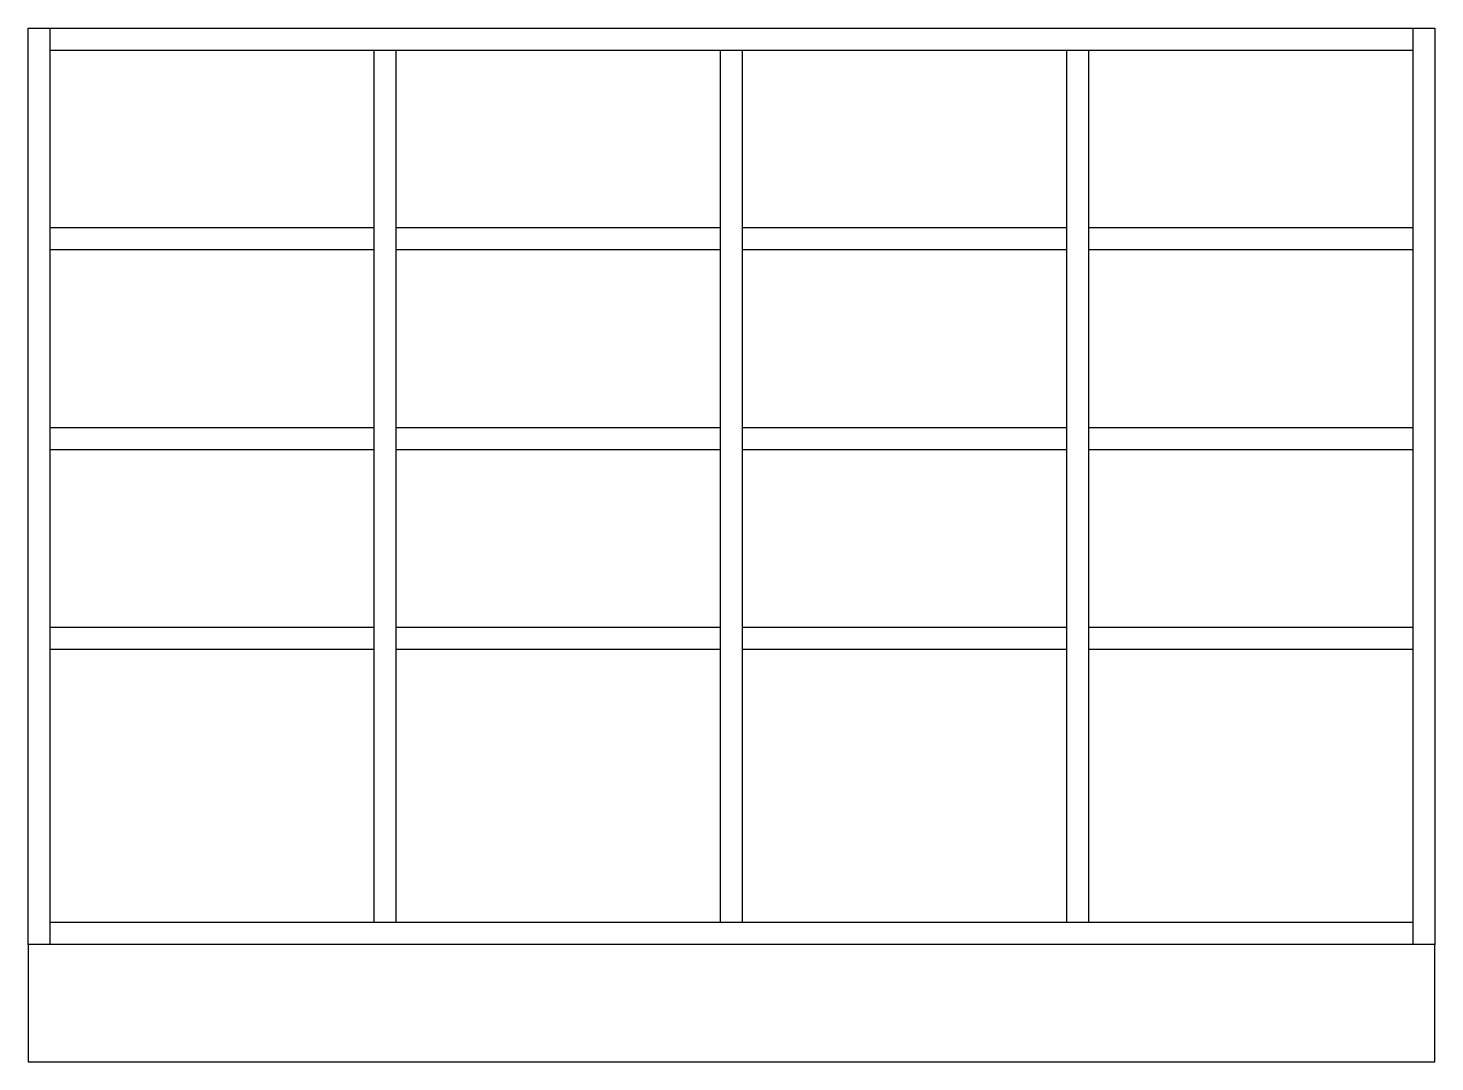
# Model space of a CAD drawing. Extents: x 0 to 48, y 0 to 35.2.
import ezdxf

# ---------------------------------------------------------------- set-up
doc = ezdxf.new("R2010")
doc.units = 0
doc.header["$LTSCALE"] = 3
doc.layers.get('0').update_dxf_attribs({"linetype": 'CONTINUOUS'})

msp = doc.modelspace()

# ---------------------------------------------------------------- linework, layer by layer
at = {"color": 0}
for p, q in [((0, 4), (0, 35.25)), ((0, 35.25), (48, 35.25)), ((0.75, 4), (0.75, 35.25)), ((47.25, 35.25), (47.25, 4)), ((48, 35.25), (48, 4)), ((0.75, 34.5), (47.25, 34.5)), ((11.8125, 4.75), (11.8125, 34.5)), ((12.5625, 4.75), (12.5625, 34.5)), ((23.625, 4.75), (23.625, 34.5)), ((24.375, 4.75), (24.375, 34.5)), ((35.4375, 4.75), (35.4375, 34.5)), ((36.1875, 4.75), (36.1875, 34.5)), ((11.8125, 28.4375), (0.75, 28.4375)), ((23.625, 28.4375), (12.5625, 28.4375)), ((35.4375, 28.4375), (24.375, 28.4375)), ((47.25, 28.4375), (36.1875, 28.4375)), ((11.8125, 27.6875), (0.75, 27.6875)), ((23.625, 27.6875), (12.5625, 27.6875)), ((35.4375, 27.6875), (24.375, 27.6875)), ((47.25, 27.6875), (36.1875, 27.6875)), ((11.8125, 21.625), (0.75, 21.625)), ((23.625, 21.625), (12.5625, 21.625)), ((35.4375, 21.625), (24.375, 21.625)), ((47.25, 21.625), (36.1875, 21.625)), ((11.8125, 20.875), (0.75, 20.875)), ((23.625, 20.875), (12.5625, 20.875)), ((35.4375, 20.875), (24.375, 20.875)), ((47.25, 20.875), (36.1875, 20.875)), ((11.8125, 14.8125), (0.75, 14.8125)), ((23.625, 14.8125), (12.5625, 14.8125)), ((35.4375, 14.8125), (24.375, 14.8125)), ((47.25, 14.8125), (36.1875, 14.8125)), ((11.8125, 14.0625), (0.75, 14.0625)), ((23.625, 14.0625), (12.5625, 14.0625)), ((35.4375, 14.0625), (24.375, 14.0625)), ((47.25, 14.0625), (36.1875, 14.0625)), ((47.25, 4.75), (0.75, 4.75)), ((48, 4), (0, 4)), ((0, 4), (0, 0)), ((48, 0), (48, 4)), ((0, 0), (48, 0))]:
    msp.add_line(p, q, dxfattribs=at)

doc.saveas('drawing.dxf')
